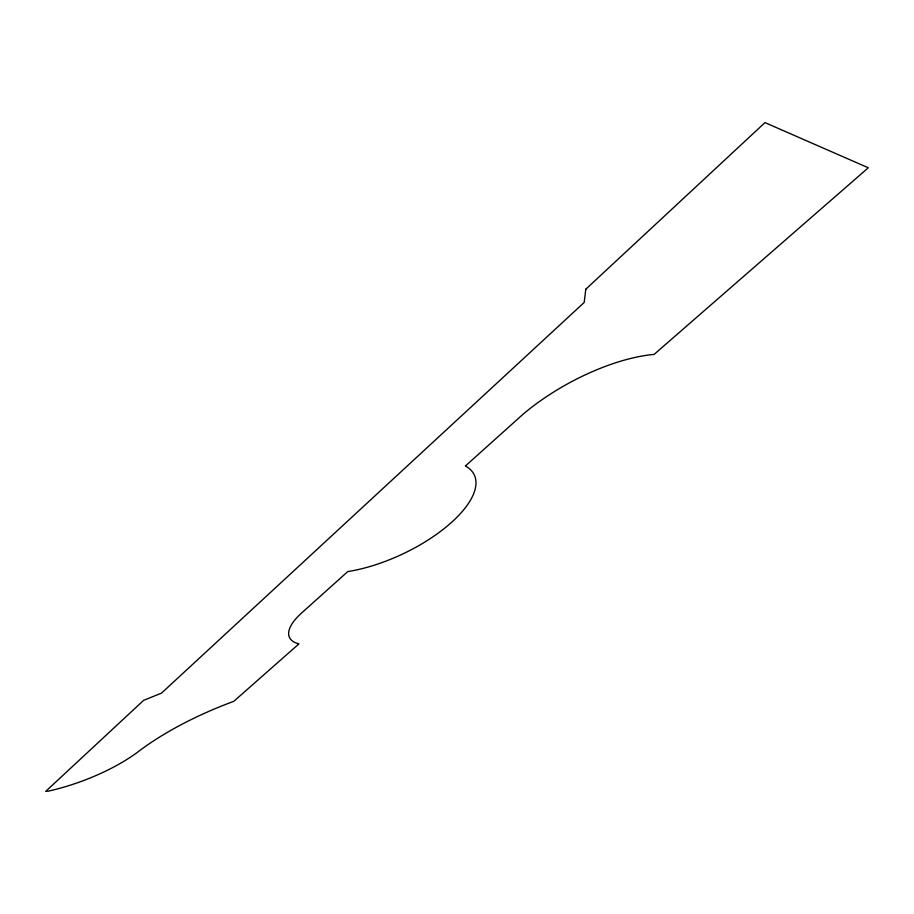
<?xml version="1.0" encoding="UTF-8"?>
<svg xmlns="http://www.w3.org/2000/svg" width="914" height="914" viewBox="0 0 914 914"><rect width="100%" height="100%" fill="white"/><g stroke="black" fill="none" stroke-linecap="round" stroke-linejoin="round"><path stroke-width="1.37" d="M585.794 289.212L584.206 302.454L161.527 693.12L143.612 700.353L45.7 791.387L48.214 791.17A98.632 35.12 -20.2 0 0 136.769 752.793A142.984 46.9 -22.5 0 1 233.778 701.346L298.958 643.844A59.867 22.587 -24.1 0 1 302.808 611.934L347.766 571.581A98.986 41.153 -25.1 0 0 451.447 522.454A98.986 41.153 -25.1 0 0 465.409 465.98L523.082 414.213A121.254 49.116 -28.6 0 1 654.127 354.392L868.3 167.776L764.972 122.613L585.794 289.212"/></g></svg>
